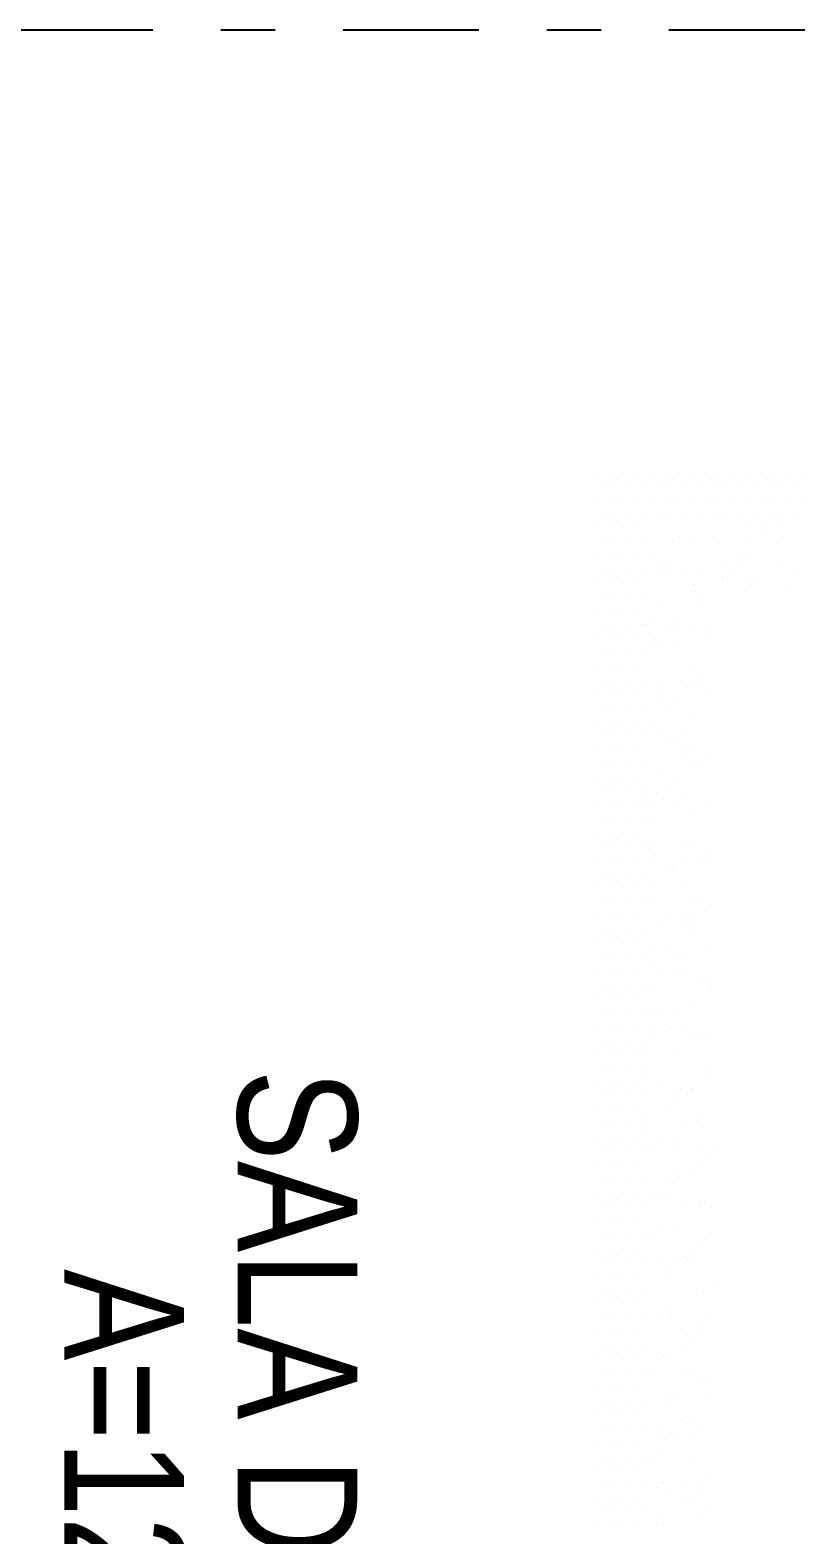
# Model space of a CAD drawing. Header units: millimetres. Extents: x 3923 to 4120, y 744 to 867.
# Drawn here: x 3932.133 to 3933.557, y 830.408 to 833.178 of the extents above; entities that cross this region are included whole.
import ezdxf
from ezdxf.enums import TextEntityAlignment as Align

# ---------------------------------------------------------------- set-up
doc = ezdxf.new("R2010")
doc.units = ezdxf.units.MM
doc.linetypes.add('DASHDOT2', pattern=[0.5, 0.25, -0.125, 0, -0.125])
doc.layers.add('-HIDRO', color=8, linetype='Continuous')
doc.layers.add('E-txt-g', color=3, linetype='Continuous')
doc.layers.add('E-Txt-W', color=7, linetype='Continuous', lineweight=20)
doc.styles.add('F2', font='ARIALN.TTF')
doc.styles.add('REG60', font='romans.shx', dxfattribs={"width": 0.8, "height": 0.15})
doc.styles.add('REG80', font='romans.shx', dxfattribs={"width": 0.8, "height": 0.2})

# ---------------------------------------------------------------- blocks, each defined once
blk = doc.blocks.new('A$C7AFB675E')
at = {"color": 8}
for p, q in [((3.5162, 0.6547), (3.5162, 0.6547)), ((3.5477, 0.6547), (3.5477, 0.6547)), ((3.5162, 0.6389), (3.5162, 0.6389)), ((3.5319, 0.6468), (3.5319, 0.6468)), ((3.5477, 0.6389), (3.5477, 0.6389)), ((3.5634, 0.6468), (3.5634, 0.6468)), ((3.6281, 0.6489), (3.6281, 0.6489)), ((3.6451, 0.6368), (3.6451, 0.6368)), ((3.5162, 0.6232), (3.5162, 0.6232)), ((3.5319, 0.631), (3.5319, 0.631)), ((3.5477, 0.6232), (3.5477, 0.6232)), ((3.5634, 0.631), (3.5634, 0.631)), ((3.573, 0.6317), (3.573, 0.6317)), ((3.5784, 0.6258), (3.5784, 0.6258)), ((3.5893, 0.631), (3.5893, 0.631)), ((3.6215, 0.6301), (3.6215, 0.6301)), ((3.5162, 0.6074), (3.5162, 0.6074)), ((3.5319, 0.6153), (3.5319, 0.6153)), ((3.5319, 0.5995), (3.5319, 0.5995)), ((3.5477, 0.6074), (3.5477, 0.6074)), ((3.5634, 0.6153), (3.5634, 0.6153)), ((3.5634, 0.5995), (3.5634, 0.5995)), ((3.5767, 0.6127), (3.5767, 0.6127)), ((3.5884, 0.6147), (3.5884, 0.6147)), ((3.6406, 0.6026), (3.6406, 0.6026)), ((3.5162, 0.5917), (3.5162, 0.5917)), ((3.5319, 0.5838), (3.5319, 0.5838)), ((3.5477, 0.5917), (3.5477, 0.5917)), ((3.5634, 0.5838), (3.5634, 0.5838)), ((3.574, 0.5922), (3.574, 0.5922)), ((3.5955, 0.5961), (3.5955, 0.5961)), ((3.6114, 0.5896), (3.6114, 0.5896)), ((3.6156, 0.585), (3.6156, 0.585)), ((3.6389, 0.5895), (3.6389, 0.5895)), ((3.644, 0.5945), (3.644, 0.5945)), ((3.5162, 0.5759), (3.5162, 0.5759)), ((3.5319, 0.568), (3.5319, 0.568)), ((3.5477, 0.5759), (3.5477, 0.5759)), ((3.5634, 0.568), (3.5634, 0.568)), ((3.6211, 0.5811), (3.6211, 0.5811)), ((3.6279, 0.5704), (3.6279, 0.5704)), ((3.6362, 0.569), (3.6362, 0.569)), ((3.5162, 0.5602), (3.5162, 0.5602)), ((3.5319, 0.5523), (3.5319, 0.5523)), ((3.5477, 0.5602), (3.5477, 0.5602)), ((3.5634, 0.5523), (3.5634, 0.5523)), ((3.5892, 0.5525), (3.5892, 0.5525)), ((3.6191, 0.562), (3.6191, 0.562)), ((3.6357, 0.5631), (3.6357, 0.5631)), ((3.691, 0.5501), (3.691, 0.5501)), ((3.8417, 0.5496), (3.8417, 0.5496)), ((3.959, 0.5509), (3.959, 0.5509)), ((4.0075, 0.5493), (4.0075, 0.5493)), ((4.0561, 0.5477), (4.0561, 0.5477)), ((4.1049, 0.5506), (4.1049, 0.5506)), ((4.2868, 0.5518), (4.2868, 0.5518)), ((4.3514, 0.5505), (4.3514, 0.5505)), ((4.3806, 0.5493), (4.3806, 0.5493)), ((4.4419, 0.5519), (4.4419, 0.5519)), ((4.473, 0.5483), (4.473, 0.5483)), ((4.5469, 0.5486), (4.5469, 0.5486)), ((4.6945, 0.549), (4.6945, 0.549)), ((3.5162, 0.5444), (3.5162, 0.5444)), ((3.5319, 0.5365), (3.5319, 0.5365)), ((3.5477, 0.5444), (3.5477, 0.5444)), ((3.5634, 0.5365), (3.5634, 0.5365)), ((3.5958, 0.5316), (3.5958, 0.5316)), ((3.6317, 0.5348), (3.6317, 0.5348)), ((3.6523, 0.5322), (3.6523, 0.5322)), ((3.6587, 0.538), (3.6587, 0.538)), ((3.663, 0.5333), (3.663, 0.5333)), ((3.6983, 0.5458), (3.6983, 0.5458)), ((3.7473, 0.5404), (3.7473, 0.5404)), ((3.7525, 0.5355), (3.7525, 0.5355)), ((3.7632, 0.543), (3.7632, 0.543)), ((3.8271, 0.5329), (3.8271, 0.5329)), ((3.8449, 0.5346), (3.8449, 0.5346)), ((3.8938, 0.5439), (3.8938, 0.5439)), ((3.9387, 0.5321), (3.9387, 0.5321)), ((3.9436, 0.5472), (3.9436, 0.5472)), ((3.9587, 0.5411), (3.9587, 0.5411)), ((3.9999, 0.5374), (3.9999, 0.5374)), ((4.0226, 0.531), (4.0226, 0.531)), ((4.0312, 0.5311), (4.0312, 0.5311)), ((4.0893, 0.542), (4.0893, 0.542)), ((4.0943, 0.5467), (4.0943, 0.5467)), ((4.1046, 0.5461), (4.1046, 0.5461)), ((4.1532, 0.5446), (4.1532, 0.5446)), ((4.1542, 0.5393), (4.1542, 0.5393)), ((4.1961, 0.5442), (4.1961, 0.5442)), ((4.2017, 0.543), (4.2017, 0.543)), ((4.2503, 0.5414), (4.2503, 0.5414)), ((4.2525, 0.5345), (4.2525, 0.5345)), ((4.2848, 0.5401), (4.2848, 0.5401)), ((4.2911, 0.5471), (4.2911, 0.5471)), ((4.2989, 0.5398), (4.2989, 0.5398)), ((4.3468, 0.5437), (4.3468, 0.5437)), ((4.3474, 0.5382), (4.3474, 0.5382)), ((4.3497, 0.5374), (4.3497, 0.5374)), ((4.396, 0.5366), (4.396, 0.5366)), ((4.4445, 0.535), (4.4445, 0.535)), ((4.4487, 0.5413), (4.4487, 0.5413)), ((4.4773, 0.5437), (4.4773, 0.5437)), ((4.4803, 0.5383), (4.4803, 0.5383)), ((4.4931, 0.5334), (4.4931, 0.5334)), ((4.505, 0.5316), (4.505, 0.5316)), ((4.5416, 0.5319), (4.5416, 0.5319)), ((4.5452, 0.5355), (4.5452, 0.5355)), ((4.5668, 0.5459), (4.5668, 0.5459)), ((4.5902, 0.5303), (4.5902, 0.5303)), ((4.5994, 0.5408), (4.5994, 0.5408)), ((4.6593, 0.5449), (4.6593, 0.5449)), ((4.6635, 0.5402), (4.6635, 0.5402)), ((4.6758, 0.5364), (4.6758, 0.5364)), ((4.7012, 0.5384), (4.7012, 0.5384)), ((3.5162, 0.5287), (3.5162, 0.5287)), ((3.5319, 0.5208), (3.5319, 0.5208)), ((3.5477, 0.5287), (3.5477, 0.5287)), ((3.5634, 0.5208), (3.5634, 0.5208)), ((3.5893, 0.5139), (3.5893, 0.5139)), ((3.6299, 0.5216), (3.6299, 0.5216)), ((3.6443, 0.53), (3.6443, 0.53)), ((3.6929, 0.5285), (3.6929, 0.5285)), ((3.7414, 0.5269), (3.7414, 0.5269)), ((3.7541, 0.5297), (3.7541, 0.5297)), ((3.7605, 0.5225), (3.7605, 0.5225)), ((3.79, 0.5253), (3.79, 0.5253)), ((3.8104, 0.52), (3.8104, 0.52)), ((3.8254, 0.5198), (3.8254, 0.5198)), ((3.8385, 0.5237), (3.8385, 0.5237)), ((3.8492, 0.5299), (3.8492, 0.5299)), ((3.8871, 0.5221), (3.8871, 0.5221)), ((3.9048, 0.5293), (3.9048, 0.5293)), ((3.9357, 0.5205), (3.9357, 0.5205)), ((3.956, 0.5207), (3.956, 0.5207)), ((3.9842, 0.5189), (3.9842, 0.5189)), ((4.0067, 0.5268), (4.0067, 0.5268)), ((4.0209, 0.5179), (4.0209, 0.5179)), ((4.0328, 0.5173), (4.0328, 0.5173)), ((4.0354, 0.5265), (4.0354, 0.5265)), ((4.063, 0.5171), (4.063, 0.5171)), ((4.0813, 0.5158), (4.0813, 0.5158)), ((4.1249, 0.5286), (4.1249, 0.5286)), ((4.1299, 0.5142), (4.1299, 0.5142)), ((4.1515, 0.5188), (4.1515, 0.5188)), ((4.1574, 0.5263), (4.1574, 0.5263)), ((4.2164, 0.516), (4.2164, 0.516)), ((4.2174, 0.5277), (4.2174, 0.5277)), ((4.2181, 0.5292), (4.2181, 0.5292)), ((4.2216, 0.523), (4.2216, 0.523)), ((4.2592, 0.5239), (4.2592, 0.5239)), ((4.3112, 0.5252), (4.3112, 0.5252)), ((4.3156, 0.5142), (4.3156, 0.5142)), ((4.347, 0.5169), (4.347, 0.5169)), ((4.4036, 0.5242), (4.4036, 0.5242)), ((4.4079, 0.5196), (4.4079, 0.5196)), ((4.4099, 0.5234), (4.4099, 0.5234)), ((4.4119, 0.5142), (4.4119, 0.5142)), ((4.4136, 0.5273), (4.4136, 0.5273)), ((4.4974, 0.5218), (4.4974, 0.5218)), ((4.5118, 0.5209), (4.5118, 0.5209)), ((4.5425, 0.515), (4.5425, 0.515)), ((4.5898, 0.5208), (4.5898, 0.5208)), ((4.5941, 0.5161), (4.5941, 0.5161)), ((4.6091, 0.5254), (4.6091, 0.5254)), ((4.6388, 0.5287), (4.6388, 0.5287)), ((4.6625, 0.5205), (4.6625, 0.5205)), ((4.6836, 0.5183), (4.6836, 0.5183)), ((4.6873, 0.5271), (4.6873, 0.5271)), ((3.5162, 0.5129), (3.5162, 0.5129)), ((3.5162, 0.4972), (3.5162, 0.4972)), ((3.5319, 0.505), (3.5319, 0.505)), ((3.5477, 0.5129), (3.5477, 0.5129)), ((3.5477, 0.4972), (3.5477, 0.4972)), ((3.5634, 0.505), (3.5634, 0.505)), ((3.5935, 0.5092), (3.5935, 0.5092)), ((3.6182, 0.4961), (3.6182, 0.4961)), ((3.621, 0.5026), (3.621, 0.5026)), ((3.6272, 0.5012), (3.6272, 0.5012)), ((3.6831, 0.5114), (3.6831, 0.5114)), ((3.6921, 0.4984), (3.6921, 0.4984)), ((3.6938, 0.5115), (3.6938, 0.5115)), ((3.7154, 0.5118), (3.7154, 0.5118)), ((3.7755, 0.5104), (3.7755, 0.5104)), ((3.7797, 0.5058), (3.7797, 0.5058)), ((3.8172, 0.5094), (3.8172, 0.5094)), ((3.8227, 0.4993), (3.8227, 0.4993)), ((3.8693, 0.508), (3.8693, 0.508)), ((3.8736, 0.4997), (3.8736, 0.4997)), ((3.8876, 0.4965), (3.8876, 0.4965)), ((3.8893, 0.5097), (3.8893, 0.5097)), ((3.9617, 0.507), (3.9617, 0.507)), ((3.966, 0.5024), (3.966, 0.5024)), ((3.9679, 0.5089), (3.9679, 0.5089)), ((4.0182, 0.4974), (4.0182, 0.4974)), ((4.0555, 0.5045), (4.0555, 0.5045)), ((4.0698, 0.5065), (4.0698, 0.5065)), ((4.0848, 0.5078), (4.0848, 0.5078)), ((4.1261, 0.4967), (4.1261, 0.4967)), ((4.1479, 0.5036), (4.1479, 0.5036)), ((4.1522, 0.4989), (4.1522, 0.4989)), ((4.1784, 0.5126), (4.1784, 0.5126)), ((4.2205, 0.506), (4.2205, 0.506)), ((4.227, 0.511), (4.227, 0.511)), ((4.2417, 0.5011), (4.2417, 0.5011)), ((4.2755, 0.5094), (4.2755, 0.5094)), ((4.2803, 0.5059), (4.2803, 0.5059)), ((4.3223, 0.5035), (4.3223, 0.5035)), ((4.3241, 0.5078), (4.3241, 0.5078)), ((4.3342, 0.5001), (4.3342, 0.5001)), ((4.3727, 0.5062), (4.3727, 0.5062)), ((4.4212, 0.5046), (4.4212, 0.5046)), ((4.4279, 0.4977), (4.4279, 0.4977)), ((4.4698, 0.5031), (4.4698, 0.5031)), ((4.4731, 0.503), (4.4731, 0.503)), ((4.4758, 0.504), (4.4758, 0.504)), ((4.5183, 0.5015), (4.5183, 0.5015)), ((4.5204, 0.4967), (4.5204, 0.4967)), ((4.5669, 0.4999), (4.5669, 0.4999)), ((4.5681, 0.5112), (4.5681, 0.5112)), ((4.5749, 0.5006), (4.5749, 0.5006)), ((4.6074, 0.5123), (4.6074, 0.5123)), ((4.6154, 0.4983), (4.6154, 0.4983)), ((4.664, 0.4967), (4.664, 0.4967)), ((4.6713, 0.5022), (4.6713, 0.5022)), ((3.5162, 0.4814), (3.5162, 0.4814)), ((3.5319, 0.4893), (3.5319, 0.4893)), ((3.5477, 0.4814), (3.5477, 0.4814)), ((3.5634, 0.4893), (3.5634, 0.4893)), ((3.6136, 0.4873), (3.6136, 0.4873)), ((3.6278, 0.492), (3.6278, 0.492)), ((3.6668, 0.4945), (3.6668, 0.4945)), ((3.6841, 0.4822), (3.6841, 0.4822)), ((3.706, 0.4863), (3.706, 0.4863)), ((3.7103, 0.4817), (3.7103, 0.4817)), ((3.7153, 0.4929), (3.7153, 0.4929)), ((3.756, 0.4883), (3.756, 0.4883)), ((3.7639, 0.4913), (3.7639, 0.4913)), ((3.7785, 0.4915), (3.7785, 0.4915)), ((3.7998, 0.4839), (3.7998, 0.4839)), ((3.8125, 0.4897), (3.8125, 0.4897)), ((3.861, 0.4881), (3.861, 0.4881)), ((3.8803, 0.489), (3.8803, 0.489)), ((3.8923, 0.4829), (3.8923, 0.4829)), ((3.9096, 0.4865), (3.9096, 0.4865)), ((3.9367, 0.4793), (3.9367, 0.4793)), ((3.9515, 0.4864), (3.9515, 0.4864)), ((3.9581, 0.4849), (3.9581, 0.4849)), ((3.9861, 0.4804), (3.9861, 0.4804)), ((4.0067, 0.4834), (4.0067, 0.4834)), ((4.031, 0.4886), (4.031, 0.4886)), ((4.0552, 0.4818), (4.0552, 0.4818)), ((4.0785, 0.4795), (4.0785, 0.4795)), ((4.0831, 0.4947), (4.0831, 0.4947)), ((4.1038, 0.4802), (4.1038, 0.4802)), ((4.1329, 0.4861), (4.1329, 0.4861)), ((4.147, 0.4846), (4.147, 0.4846)), ((4.2137, 0.4955), (4.2137, 0.4955)), ((4.2786, 0.4928), (4.2786, 0.4928)), ((4.2836, 0.4856), (4.2836, 0.4856)), ((4.3384, 0.4955), (4.3384, 0.4955)), ((4.3425, 0.4827), (4.3425, 0.4827)), ((4.3787, 0.4938), (4.3787, 0.4938)), ((4.3854, 0.4832), (4.3854, 0.4832)), ((4.4092, 0.4937), (4.4092, 0.4937)), ((4.4741, 0.4909), (4.4741, 0.4909)), ((4.5246, 0.492), (4.5246, 0.492)), ((4.5362, 0.4827), (4.5362, 0.4827)), ((4.538, 0.4808), (4.538, 0.4808)), ((4.6047, 0.4918), (4.6047, 0.4918)), ((4.6142, 0.4942), (4.6142, 0.4942)), ((4.6312, 0.4909), (4.6312, 0.4909)), ((4.638, 0.4802), (4.638, 0.4802)), ((4.6696, 0.4891), (4.6696, 0.4891)), ((4.7066, 0.4932), (4.7066, 0.4932)), ((4.7109, 0.4886), (4.7109, 0.4886)), ((4.7125, 0.4951), (4.7125, 0.4951)), ((3.5162, 0.4657), (3.5162, 0.4657)), ((3.5319, 0.4735), (3.5319, 0.4735)), ((3.5477, 0.4657), (3.5477, 0.4657)), ((3.5634, 0.4735), (3.5634, 0.4735)), ((3.5792, 0.4657), (3.5792, 0.4657)), ((3.5949, 0.4735), (3.5949, 0.4735)), ((3.6107, 0.4657), (3.6107, 0.4657)), ((3.6264, 0.4735), (3.6264, 0.4735)), ((3.6422, 0.4657), (3.6422, 0.4657)), ((3.6579, 0.4735), (3.6579, 0.4735)), ((3.6737, 0.4657), (3.6737, 0.4657)), ((3.6894, 0.4779), (3.6894, 0.4779)), ((3.6894, 0.4735), (3.6894, 0.4735)), ((3.7052, 0.4657), (3.7052, 0.4657)), ((3.7209, 0.4735), (3.7209, 0.4735)), ((3.7367, 0.4657), (3.7367, 0.4657)), ((3.7524, 0.4735), (3.7524, 0.4735)), ((3.7682, 0.4657), (3.7682, 0.4657)), ((3.7839, 0.4735), (3.7839, 0.4735)), ((3.7997, 0.4657), (3.7997, 0.4657)), ((3.8154, 0.4735), (3.8154, 0.4735)), ((3.8312, 0.4657), (3.8312, 0.4657)), ((3.8469, 0.4735), (3.8469, 0.4735)), ((3.8627, 0.4657), (3.8627, 0.4657)), ((3.8784, 0.4735), (3.8784, 0.4735)), ((3.8849, 0.4761), (3.8849, 0.4761)), ((3.8942, 0.4657), (3.8942, 0.4657)), ((3.8965, 0.4783), (3.8965, 0.4783)), ((3.9099, 0.4735), (3.9099, 0.4735)), ((3.9257, 0.4657), (3.9257, 0.4657)), ((3.9414, 0.4735), (3.9414, 0.4735)), ((3.9572, 0.4657), (3.9572, 0.4657)), ((3.9729, 0.4735), (3.9729, 0.4735)), ((3.9887, 0.4657), (3.9887, 0.4657)), ((4.0044, 0.4735), (4.0044, 0.4735)), ((4.0202, 0.4657), (4.0202, 0.4657)), ((4.0359, 0.4735), (4.0359, 0.4735)), ((4.0517, 0.4657), (4.0517, 0.4657)), ((4.0674, 0.4735), (4.0674, 0.4735)), ((4.0832, 0.4657), (4.0832, 0.4657)), ((4.0989, 0.4735), (4.0989, 0.4735)), ((4.1147, 0.4657), (4.1147, 0.4657)), ((4.1304, 0.4735), (4.1304, 0.4735)), ((4.1462, 0.4657), (4.1462, 0.4657)), ((4.1524, 0.4786), (4.1524, 0.4786)), ((4.1619, 0.4735), (4.1619, 0.4735)), ((4.1723, 0.477), (4.1723, 0.477)), ((4.1777, 0.4657), (4.1777, 0.4657)), ((4.1892, 0.4764), (4.1892, 0.4764)), ((4.1934, 0.4735), (4.1934, 0.4735)), ((4.2009, 0.477), (4.2009, 0.477)), ((4.2092, 0.4657), (4.2092, 0.4657)), ((4.2249, 0.4735), (4.2249, 0.4735)), ((4.2407, 0.4657), (4.2407, 0.4657)), ((4.2495, 0.4754), (4.2495, 0.4754)), ((4.2564, 0.4735), (4.2564, 0.4735)), ((4.2647, 0.476), (4.2647, 0.476)), ((4.2722, 0.4657), (4.2722, 0.4657)), ((4.2879, 0.4735), (4.2879, 0.4735)), ((4.3037, 0.4657), (4.3037, 0.4657)), ((4.3194, 0.4735), (4.3194, 0.4735)), ((4.3352, 0.4657), (4.3352, 0.4657)), ((4.3509, 0.4735), (4.3509, 0.4735)), ((4.3667, 0.4657), (4.3667, 0.4657)), ((4.3824, 0.4735), (4.3824, 0.4735)), ((4.3982, 0.4657), (4.3982, 0.4657)), ((4.4139, 0.4735), (4.4139, 0.4735)), ((4.4297, 0.4657), (4.4297, 0.4657)), ((4.4454, 0.4735), (4.4454, 0.4735)), ((4.4612, 0.4657), (4.4612, 0.4657)), ((4.4769, 0.4735), (4.4769, 0.4735)), ((4.4927, 0.4657), (4.4927, 0.4657)), ((4.5084, 0.4735), (4.5084, 0.4735)), ((4.5242, 0.4657), (4.5242, 0.4657)), ((4.5399, 0.4735), (4.5399, 0.4735)), ((4.5557, 0.4657), (4.5557, 0.4657)), ((4.5714, 0.4735), (4.5714, 0.4735)), ((4.5872, 0.4657), (4.5872, 0.4657)), ((4.6029, 0.4735), (4.6029, 0.4735)), ((4.6187, 0.4657), (4.6187, 0.4657)), ((4.6344, 0.4735), (4.6344, 0.4735)), ((4.6502, 0.4657), (4.6502, 0.4657)), ((4.6659, 0.4735), (4.6659, 0.4735)), ((4.6817, 0.4657), (4.6817, 0.4657)), ((4.6974, 0.4735), (4.6974, 0.4735)), ((4.7132, 0.4657), (4.7132, 0.4657)), ((3.5162, 0.4499), (3.5162, 0.4499)), ((3.5319, 0.4578), (3.5319, 0.4578)), ((3.5477, 0.4499), (3.5477, 0.4499)), ((3.5634, 0.4578), (3.5634, 0.4578)), ((3.5792, 0.4499), (3.5792, 0.4499)), ((3.5949, 0.4578), (3.5949, 0.4578)), ((3.6107, 0.4499), (3.6107, 0.4499)), ((3.6264, 0.4578), (3.6264, 0.4578)), ((3.6422, 0.4499), (3.6422, 0.4499)), ((3.6579, 0.4578), (3.6579, 0.4578)), ((3.6737, 0.4499), (3.6737, 0.4499)), ((3.6894, 0.4578), (3.6894, 0.4578)), ((3.7052, 0.4499), (3.7052, 0.4499)), ((3.7209, 0.4578), (3.7209, 0.4578)), ((3.7367, 0.4499), (3.7367, 0.4499)), ((3.7524, 0.4578), (3.7524, 0.4578)), ((3.7682, 0.4499), (3.7682, 0.4499)), ((3.7839, 0.4578), (3.7839, 0.4578)), ((3.7997, 0.4499), (3.7997, 0.4499)), ((3.8154, 0.4578), (3.8154, 0.4578)), ((3.8312, 0.4499), (3.8312, 0.4499)), ((3.8469, 0.4578), (3.8469, 0.4578)), ((3.8627, 0.4499), (3.8627, 0.4499)), ((3.8784, 0.4578), (3.8784, 0.4578)), ((3.8942, 0.4499), (3.8942, 0.4499)), ((3.9099, 0.4578), (3.9099, 0.4578)), ((3.9257, 0.4499), (3.9257, 0.4499)), ((3.9414, 0.4578), (3.9414, 0.4578)), ((3.9572, 0.4499), (3.9572, 0.4499)), ((3.9729, 0.4578), (3.9729, 0.4578)), ((3.9887, 0.4499), (3.9887, 0.4499)), ((4.0044, 0.4578), (4.0044, 0.4578)), ((4.0202, 0.4499), (4.0202, 0.4499)), ((4.0359, 0.4578), (4.0359, 0.4578)), ((4.0517, 0.4499), (4.0517, 0.4499)), ((4.0674, 0.4578), (4.0674, 0.4578)), ((4.0832, 0.4499), (4.0832, 0.4499)), ((4.0989, 0.4578), (4.0989, 0.4578)), ((4.1147, 0.4499), (4.1147, 0.4499)), ((4.1304, 0.4578), (4.1304, 0.4578)), ((4.1462, 0.4499), (4.1462, 0.4499)), ((4.1619, 0.4578), (4.1619, 0.4578)), ((4.1777, 0.4499), (4.1777, 0.4499)), ((4.1934, 0.4578), (4.1934, 0.4578)), ((4.2092, 0.4499), (4.2092, 0.4499)), ((4.2249, 0.4578), (4.2249, 0.4578)), ((4.2407, 0.4499), (4.2407, 0.4499)), ((4.2564, 0.4578), (4.2564, 0.4578)), ((4.2722, 0.4499), (4.2722, 0.4499)), ((4.2879, 0.4578), (4.2879, 0.4578)), ((4.3037, 0.4499), (4.3037, 0.4499)), ((4.3194, 0.4578), (4.3194, 0.4578)), ((4.3352, 0.4499), (4.3352, 0.4499)), ((4.3509, 0.4578), (4.3509, 0.4578)), ((4.3667, 0.4499), (4.3667, 0.4499)), ((4.3824, 0.4578), (4.3824, 0.4578)), ((4.3982, 0.4499), (4.3982, 0.4499)), ((4.4139, 0.4578), (4.4139, 0.4578)), ((4.4297, 0.4499), (4.4297, 0.4499)), ((4.4454, 0.4578), (4.4454, 0.4578)), ((4.4612, 0.4499), (4.4612, 0.4499)), ((4.4769, 0.4578), (4.4769, 0.4578)), ((4.4927, 0.4499), (4.4927, 0.4499)), ((4.5084, 0.4578), (4.5084, 0.4578)), ((4.5242, 0.4499), (4.5242, 0.4499)), ((4.5399, 0.4578), (4.5399, 0.4578)), ((4.5557, 0.4499), (4.5557, 0.4499)), ((4.5714, 0.4578), (4.5714, 0.4578)), ((4.5872, 0.4499), (4.5872, 0.4499)), ((4.6029, 0.4578), (4.6029, 0.4578)), ((4.6187, 0.4499), (4.6187, 0.4499)), ((4.6344, 0.4578), (4.6344, 0.4578)), ((4.6502, 0.4499), (4.6502, 0.4499)), ((4.6659, 0.4578), (4.6659, 0.4578)), ((4.6817, 0.4499), (4.6817, 0.4499)), ((4.6974, 0.4578), (4.6974, 0.4578)), ((4.7132, 0.4499), (4.7132, 0.4499)), ((3.5162, 0.4342), (3.5162, 0.4342)), ((3.5319, 0.442), (3.5319, 0.442)), ((3.5477, 0.4342), (3.5477, 0.4342)), ((3.5634, 0.442), (3.5634, 0.442)), ((3.5792, 0.4342), (3.5792, 0.4342)), ((3.5949, 0.442), (3.5949, 0.442)), ((3.6107, 0.4342), (3.6107, 0.4342)), ((3.6264, 0.442), (3.6264, 0.442)), ((3.6422, 0.4342), (3.6422, 0.4342)), ((3.6579, 0.442), (3.6579, 0.442)), ((3.6737, 0.4342), (3.6737, 0.4342)), ((3.6894, 0.442), (3.6894, 0.442)), ((3.7052, 0.4342), (3.7052, 0.4342)), ((3.7209, 0.442), (3.7209, 0.442)), ((3.7367, 0.4342), (3.7367, 0.4342)), ((3.7524, 0.442), (3.7524, 0.442)), ((3.7682, 0.4342), (3.7682, 0.4342)), ((3.7839, 0.442), (3.7839, 0.442)), ((3.7997, 0.4342), (3.7997, 0.4342)), ((3.8154, 0.442), (3.8154, 0.442)), ((3.8312, 0.4342), (3.8312, 0.4342)), ((3.8469, 0.442), (3.8469, 0.442)), ((3.8627, 0.4342), (3.8627, 0.4342)), ((3.8784, 0.442), (3.8784, 0.442)), ((3.8942, 0.4342), (3.8942, 0.4342)), ((3.9099, 0.442), (3.9099, 0.442)), ((3.9257, 0.4342), (3.9257, 0.4342)), ((3.9414, 0.442), (3.9414, 0.442)), ((3.9572, 0.4342), (3.9572, 0.4342)), ((3.9729, 0.442), (3.9729, 0.442)), ((3.9887, 0.4342), (3.9887, 0.4342)), ((4.0044, 0.442), (4.0044, 0.442)), ((4.0202, 0.4342), (4.0202, 0.4342)), ((4.0359, 0.442), (4.0359, 0.442)), ((4.0517, 0.4342), (4.0517, 0.4342)), ((4.0674, 0.442), (4.0674, 0.442)), ((4.0832, 0.4342), (4.0832, 0.4342)), ((4.0989, 0.442), (4.0989, 0.442)), ((4.1147, 0.4342), (4.1147, 0.4342)), ((4.1304, 0.442), (4.1304, 0.442)), ((4.1462, 0.4342), (4.1462, 0.4342)), ((4.1619, 0.442), (4.1619, 0.442)), ((4.1777, 0.4342), (4.1777, 0.4342)), ((4.1934, 0.442), (4.1934, 0.442)), ((4.2092, 0.4342), (4.2092, 0.4342)), ((4.2249, 0.442), (4.2249, 0.442)), ((4.2407, 0.4342), (4.2407, 0.4342)), ((4.2564, 0.442), (4.2564, 0.442)), ((4.2722, 0.4342), (4.2722, 0.4342)), ((4.2879, 0.442), (4.2879, 0.442)), ((4.3037, 0.4342), (4.3037, 0.4342)), ((4.3194, 0.442), (4.3194, 0.442)), ((4.3352, 0.4342), (4.3352, 0.4342)), ((4.3509, 0.442), (4.3509, 0.442)), ((4.3667, 0.4342), (4.3667, 0.4342)), ((4.3824, 0.442), (4.3824, 0.442)), ((4.3982, 0.4342), (4.3982, 0.4342)), ((4.4139, 0.442), (4.4139, 0.442)), ((4.4297, 0.4342), (4.4297, 0.4342)), ((4.4454, 0.442), (4.4454, 0.442)), ((4.4612, 0.4342), (4.4612, 0.4342)), ((4.4769, 0.442), (4.4769, 0.442)), ((4.4927, 0.4342), (4.4927, 0.4342)), ((4.5084, 0.442), (4.5084, 0.442)), ((4.5242, 0.4342), (4.5242, 0.4342)), ((4.5399, 0.442), (4.5399, 0.442)), ((4.5557, 0.4342), (4.5557, 0.4342)), ((4.5714, 0.442), (4.5714, 0.442)), ((4.5872, 0.4342), (4.5872, 0.4342)), ((4.6029, 0.442), (4.6029, 0.442)), ((4.6187, 0.4342), (4.6187, 0.4342)), ((4.6344, 0.442), (4.6344, 0.442)), ((4.6502, 0.4342), (4.6502, 0.4342)), ((4.6659, 0.442), (4.6659, 0.442)), ((4.6817, 0.4342), (4.6817, 0.4342)), ((4.6974, 0.442), (4.6974, 0.442)), ((4.7132, 0.4342), (4.7132, 0.4342)), ((3.5162, 0.4184), (3.5162, 0.4184)), ((3.5319, 0.4263), (3.5319, 0.4263)), ((3.5477, 0.4184), (3.5477, 0.4184)), ((3.5634, 0.4263), (3.5634, 0.4263)), ((3.5792, 0.4184), (3.5792, 0.4184)), ((3.5949, 0.4263), (3.5949, 0.4263)), ((3.6107, 0.4184), (3.6107, 0.4184)), ((3.6264, 0.4263), (3.6264, 0.4263)), ((3.6422, 0.4184), (3.6422, 0.4184)), ((3.6579, 0.4263), (3.6579, 0.4263)), ((3.6737, 0.4184), (3.6737, 0.4184)), ((3.6894, 0.4263), (3.6894, 0.4263)), ((3.7052, 0.4184), (3.7052, 0.4184)), ((3.7209, 0.4263), (3.7209, 0.4263)), ((3.7367, 0.4184), (3.7367, 0.4184)), ((3.7524, 0.4263), (3.7524, 0.4263)), ((3.7682, 0.4184), (3.7682, 0.4184)), ((3.7839, 0.4263), (3.7839, 0.4263)), ((3.7997, 0.4184), (3.7997, 0.4184)), ((3.8154, 0.4263), (3.8154, 0.4263)), ((3.8312, 0.4184), (3.8312, 0.4184)), ((3.8469, 0.4263), (3.8469, 0.4263)), ((3.8627, 0.4184), (3.8627, 0.4184)), ((3.8784, 0.4263), (3.8784, 0.4263)), ((3.8942, 0.4184), (3.8942, 0.4184)), ((3.9099, 0.4263), (3.9099, 0.4263)), ((3.9257, 0.4184), (3.9257, 0.4184)), ((3.9414, 0.4263), (3.9414, 0.4263)), ((3.9572, 0.4184), (3.9572, 0.4184)), ((3.9729, 0.4263), (3.9729, 0.4263)), ((3.9887, 0.4184), (3.9887, 0.4184)), ((4.0044, 0.4263), (4.0044, 0.4263)), ((4.0202, 0.4184), (4.0202, 0.4184)), ((4.0359, 0.4263), (4.0359, 0.4263)), ((4.0517, 0.4184), (4.0517, 0.4184)), ((4.0674, 0.4263), (4.0674, 0.4263)), ((4.0832, 0.4184), (4.0832, 0.4184)), ((4.0989, 0.4263), (4.0989, 0.4263)), ((4.1147, 0.4184), (4.1147, 0.4184)), ((4.1304, 0.4263), (4.1304, 0.4263)), ((4.1462, 0.4184), (4.1462, 0.4184)), ((4.1619, 0.4263), (4.1619, 0.4263)), ((4.1777, 0.4184), (4.1777, 0.4184)), ((4.1934, 0.4263), (4.1934, 0.4263)), ((4.2092, 0.4184), (4.2092, 0.4184)), ((4.2249, 0.4263), (4.2249, 0.4263)), ((4.2407, 0.4184), (4.2407, 0.4184)), ((4.2564, 0.4263), (4.2564, 0.4263)), ((4.2722, 0.4184), (4.2722, 0.4184)), ((4.2879, 0.4263), (4.2879, 0.4263)), ((4.3037, 0.4184), (4.3037, 0.4184)), ((4.3194, 0.4263), (4.3194, 0.4263)), ((4.3352, 0.4184), (4.3352, 0.4184)), ((4.3509, 0.4263), (4.3509, 0.4263)), ((4.3667, 0.4184), (4.3667, 0.4184)), ((4.3824, 0.4263), (4.3824, 0.4263)), ((4.3982, 0.4184), (4.3982, 0.4184)), ((4.4139, 0.4263), (4.4139, 0.4263)), ((4.4297, 0.4184), (4.4297, 0.4184)), ((4.4454, 0.4263), (4.4454, 0.4263)), ((4.4612, 0.4184), (4.4612, 0.4184)), ((4.4769, 0.4263), (4.4769, 0.4263)), ((4.4927, 0.4184), (4.4927, 0.4184)), ((4.5084, 0.4263), (4.5084, 0.4263)), ((4.5242, 0.4184), (4.5242, 0.4184)), ((4.5399, 0.4263), (4.5399, 0.4263)), ((4.5557, 0.4184), (4.5557, 0.4184)), ((4.5714, 0.4263), (4.5714, 0.4263)), ((4.5872, 0.4184), (4.5872, 0.4184)), ((4.6029, 0.4263), (4.6029, 0.4263)), ((4.6187, 0.4184), (4.6187, 0.4184)), ((4.6344, 0.4263), (4.6344, 0.4263)), ((4.6502, 0.4184), (4.6502, 0.4184)), ((4.6659, 0.4263), (4.6659, 0.4263)), ((4.6817, 0.4184), (4.6817, 0.4184)), ((4.6974, 0.4263), (4.6974, 0.4263)), ((4.7132, 0.4184), (4.7132, 0.4184))]:
    blk.add_line(p, q, dxfattribs=at)
blk = doc.blocks.new('TXT-AMB75')
at = {"layer": 'E-txt-g', "style": 'REG80', "width": 0.8, "flags": 8}
blk.add_attdef('TXT', text='', height=0.2, dxfattribs=at).set_placement((0.0055, 0.2964), align=Align.CENTER)
at = {"layer": 'E-Txt-W', "style": 'REG60', "width": 0.8, "flags": 8}
blk.add_attdef('TXT', text='', height=0.15, dxfattribs=at).set_placement((0.0055, 0.0271), align=Align.CENTER)

msp = doc.modelspace()

# ---------------------------------------------------------------- linework, layer by layer
at = {"layer": '-HIDRO', "linetype": 'DASHDOT2'}
msp.add_line((3933.559, 833.1778), (3931.159, 833.1778), dxfattribs=at)

# ---------------------------------------------------------------- block references
at = {"layer": '-HIDRO', "ltscale": 0.35, "xscale": 1.62, "yscale": 1.62, "zscale": 1.62, "rotation": 270}
msp.add_blockref('A$C7AFB675E', (3932.4951, 838.0603), dxfattribs=at)
at = {"layer": '-HIDRO'}
ref = msp.add_blockref('TXT-AMB75', (3932.0829, 830.2851), dxfattribs=dict(at, xscale=1.458, yscale=1.458, zscale=1.458, rotation=270))
ref.add_attrib('TXT', 'SALA DE ESTAR', dxfattribs={"layer": 'E-txt-g', "color": 2, "height": 0.22, "rotation": 270, "style": 'F2'}).set_placement((3932.5151, 830.2771), align=Align.CENTER)
ref.add_attrib('TXT', 'A=12,95m²', dxfattribs={"layer": 'E-Txt-W', "height": 0.22, "rotation": 270, "style": 'F2'}).set_placement((3932.1962, 830.2771), align=Align.CENTER)

doc.saveas('drawing.dxf')
